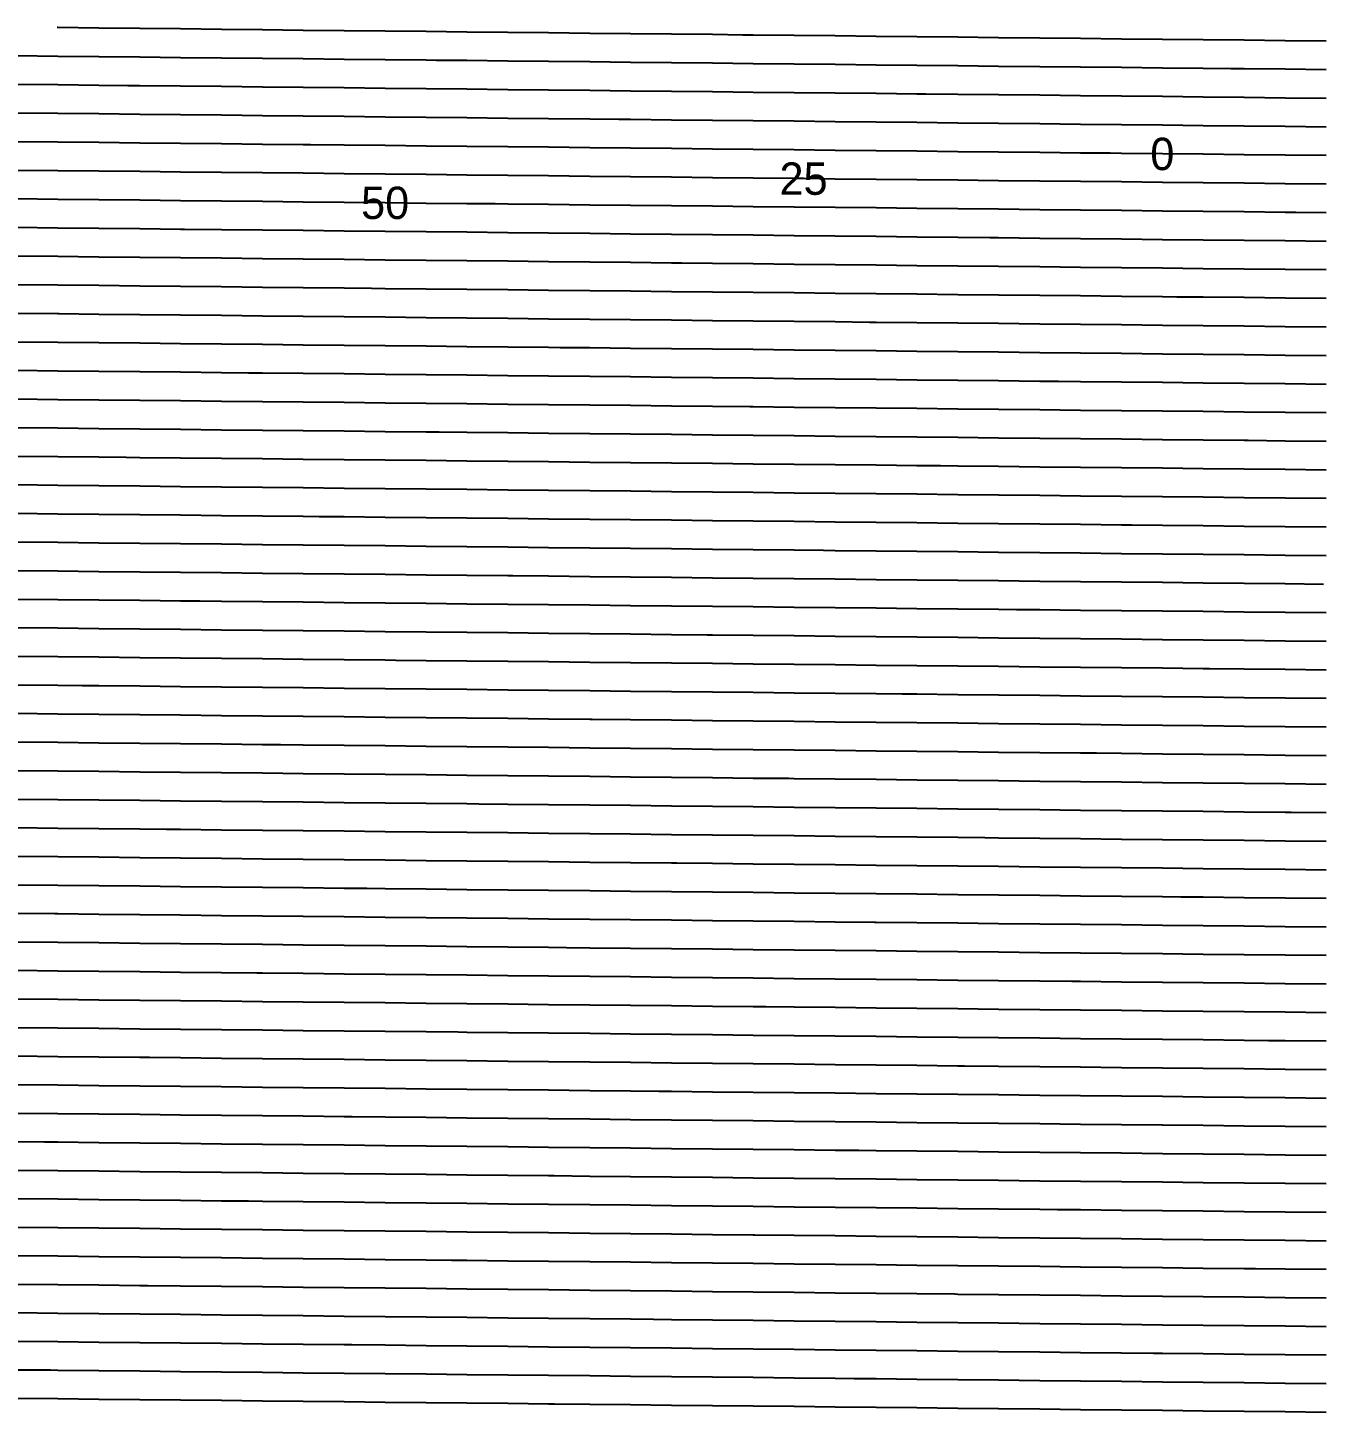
# Model space of a CAD drawing. Header units: metres. Extents: x 228 to 3387, y 52 to 162.
# Drawn here: x 2815.2 to 2914.9, y 54.2 to 161.3 of the extents above; entities that cross this region are included whole.
import ezdxf
from ezdxf.enums import TextEntityAlignment as Align

# ---------------------------------------------------------------- set-up
doc = ezdxf.new("R2010")
doc.units = ezdxf.units.M
for name, color, linetype in [('Vs_-100', 7, 'Continuous'), ('Vs_-25', 7, 'Continuous'), ('Vs_-50', 7, 'Continuous'), ('Vs_-75', 7, 'Continuous'), ('Vs_0', 7, 'Continuous'), ('Vs_100', 7, 'Continuous'), ('Vs_1000', 7, 'Continuous'), ('Vs_1025', 7, 'Continuous'), ('Vs_1050', 7, 'Continuous'), ('Vs_1075', 7, 'Continuous'), ('Vs_1100', 7, 'Continuous'), ('Vs_125', 7, 'Continuous'), ('Vs_150', 7, 'Continuous'), ('Vs_175', 7, 'Continuous'), ('Vs_200', 7, 'Continuous'), ('Vs_225', 7, 'Continuous'), ('Vs_25', 7, 'Continuous'), ('Vs_250', 7, 'Continuous'), ('Vs_275', 7, 'Continuous'), ('Vs_300', 7, 'Continuous'), ('Vs_325', 7, 'Continuous'), ('Vs_350', 7, 'Continuous'), ('Vs_375', 7, 'Continuous'), ('Vs_400', 7, 'Continuous'), ('Vs_425', 7, 'Continuous'), ('Vs_450', 7, 'Continuous'), ('Vs_475', 7, 'Continuous'), ('Vs_50', 7, 'Continuous'), ('Vs_500', 7, 'Continuous'), ('Vs_525', 7, 'Continuous'), ('Vs_550', 7, 'Continuous'), ('Vs_575', 7, 'Continuous'), ('Vs_600', 7, 'Continuous'), ('Vs_625', 7, 'Continuous'), ('Vs_650', 7, 'Continuous'), ('Vs_675', 7, 'Continuous'), ('Vs_700', 7, 'Continuous'), ('Vs_725', 7, 'Continuous'), ('Vs_75', 7, 'Continuous'), ('Vs_750', 7, 'Continuous'), ('Vs_775', 7, 'Continuous'), ('Vs_800', 7, 'Continuous'), ('Vs_825', 7, 'Continuous'), ('Vs_850', 7, 'Continuous'), ('Vs_875', 7, 'Continuous'), ('Vs_900', 7, 'Continuous'), ('Vs_925', 7, 'Continuous'), ('Vs_950', 7, 'Continuous'), ('Vs_975', 7, 'Continuous')]:
    doc.layers.add(name, color=color, linetype=linetype)

msp = doc.modelspace()

# ---------------------------------------------------------------- linework, layer by layer
at = {"layer": 'Vs_-100'}
msp.add_lwpolyline([(2915.5, 160.21), (2912.34, 160.25), (2909.17, 160.28), (2906.01, 160.31), (2902.85, 160.35), (2899.69, 160.38), (2896.53, 160.42), (2893.37, 160.45), (2890.2, 160.48), (2887.04, 160.52), (2883.88, 160.55), (2880.72, 160.58), (2877.56, 160.62), (2874.39, 160.65), (2871.23, 160.68), (2870.43, 160.69), (2868.07, 160.72), (2864.91, 160.75), (2861.75, 160.79), (2858.59, 160.82), (2855.42, 160.85), (2852.26, 160.89), (2849.1, 160.92), (2845.94, 160.95), (2842.78, 160.99), (2839.62, 161.02), (2836.45, 161.05), (2833.29, 161.09), (2830.13, 161.12), (2826.97, 161.16), (2823.81, 161.19), (2820.64, 161.22), (2817.48, 161.26), (2817.43, 161.26)], dxfattribs=at)
at = {"layer": 'Vs_-25'}
msp.add_lwpolyline([(2915.5, 153.58), (2912.34, 153.61), (2909.17, 153.65), (2906.01, 153.68), (2902.85, 153.72), (2899.69, 153.75), (2896.53, 153.78), (2893.37, 153.82), (2890.2, 153.85), (2887.04, 153.88), (2883.88, 153.92), (2880.72, 153.95), (2877.56, 153.98), (2874.39, 154.02), (2871.23, 154.05), (2868.07, 154.08), (2864.91, 154.12), (2861.75, 154.15), (2860.85, 154.16), (2858.59, 154.18), (2855.42, 154.22), (2852.26, 154.25), (2849.1, 154.28), (2845.94, 154.32), (2842.78, 154.35), (2839.62, 154.39), (2836.45, 154.42), (2833.29, 154.45), (2830.13, 154.49), (2826.97, 154.52), (2823.81, 154.55), (2820.64, 154.59), (2817.48, 154.62), (2814.32, 154.65)], dxfattribs=at)
at = {"layer": 'Vs_-50'}
msp.add_lwpolyline([(2915.5, 155.79), (2912.34, 155.82), (2909.17, 155.86), (2906.01, 155.89), (2902.85, 155.93), (2899.69, 155.96), (2896.53, 155.99), (2893.37, 156.03), (2890.2, 156.06), (2887.04, 156.09), (2884.57, 156.12), (2883.88, 156.13), (2880.72, 156.16), (2877.56, 156.2), (2874.39, 156.23), (2871.23, 156.26), (2868.07, 156.3), (2864.91, 156.33), (2861.75, 156.36), (2858.59, 156.4), (2855.42, 156.43), (2852.26, 156.46), (2849.1, 156.5), (2845.94, 156.53), (2842.78, 156.56), (2839.62, 156.6), (2836.45, 156.63), (2833.29, 156.66), (2830.13, 156.7), (2826.97, 156.73), (2823.81, 156.76), (2822.89, 156.77), (2820.64, 156.8), (2817.48, 156.83), (2814.32, 156.86)], dxfattribs=at)
at = {"layer": 'Vs_-75'}
msp.add_lwpolyline([(2915.5, 158), (2912.34, 158.04), (2909.17, 158.07), (2908.14, 158.08), (2906.01, 158.1), (2902.85, 158.14), (2899.69, 158.17), (2896.53, 158.2), (2893.37, 158.24), (2890.2, 158.27), (2887.04, 158.31), (2883.88, 158.34), (2880.72, 158.37), (2877.56, 158.41), (2874.39, 158.44), (2871.23, 158.47), (2868.07, 158.51), (2864.91, 158.54), (2861.75, 158.57), (2858.59, 158.61), (2855.42, 158.64), (2852.26, 158.67), (2849.1, 158.71), (2846.72, 158.73), (2845.94, 158.74), (2842.78, 158.78), (2839.62, 158.81), (2836.45, 158.84), (2833.29, 158.88), (2830.13, 158.91), (2826.97, 158.94), (2823.81, 158.98), (2820.64, 159.01), (2817.48, 159.04), (2814.32, 159.08)], dxfattribs=at)
at = {"layer": 'Vs_0'}
msp.add_lwpolyline([(2915.5, 151.37), (2912.34, 151.4), (2909.17, 151.44), (2906.01, 151.47), (2902.85, 151.5), (2899.69, 151.54), (2898.82, 151.55), (2896.53, 151.57), (2893.37, 151.61), (2890.2, 151.64), (2887.04, 151.67), (2883.88, 151.71), (2880.72, 151.74), (2877.56, 151.77), (2874.39, 151.81), (2871.23, 151.84), (2868.07, 151.87), (2864.91, 151.91), (2861.75, 151.94), (2858.59, 151.97), (2855.42, 152.01), (2852.26, 152.04), (2849.1, 152.07), (2845.94, 152.11), (2842.78, 152.14), (2839.62, 152.17), (2837, 152.2), (2836.45, 152.21), (2833.29, 152.24), (2830.13, 152.27), (2826.97, 152.31), (2823.81, 152.34), (2820.64, 152.37), (2817.48, 152.41), (2814.32, 152.44)], dxfattribs=at)
at = {"layer": 'Vs_100'}
msp.add_lwpolyline([(2915.5, 142.53), (2912.34, 142.56), (2909.17, 142.6), (2906.01, 142.63), (2902.85, 142.66), (2899.69, 142.7), (2896.53, 142.73), (2893.37, 142.76), (2890.2, 142.8), (2887.04, 142.83), (2883.88, 142.86), (2880.72, 142.9), (2877.56, 142.93), (2874.39, 142.96), (2871.23, 143), (2868.07, 143.03), (2865.7, 143.06), (2864.91, 143.06), (2861.75, 143.1), (2858.59, 143.13), (2855.42, 143.16), (2852.26, 143.2), (2849.1, 143.23), (2845.94, 143.26), (2842.78, 143.3), (2839.62, 143.33), (2836.45, 143.36), (2833.29, 143.39), (2830.13, 143.43), (2826.97, 143.46), (2823.81, 143.49), (2820.64, 143.53), (2817.48, 143.56), (2814.32, 143.59)], dxfattribs=at)
at = {"layer": 'Vs_1000'}
msp.add_lwpolyline([(2915.5, 63.05), (2912.34, 63.09), (2909.17, 63.12), (2906.01, 63.15), (2902.85, 63.19), (2899.69, 63.22), (2896.53, 63.25), (2893.37, 63.29), (2890.2, 63.32), (2887.04, 63.35), (2886.81, 63.36), (2883.88, 63.39), (2880.72, 63.42), (2877.56, 63.45), (2874.39, 63.49), (2871.23, 63.52), (2868.07, 63.55), (2864.91, 63.59), (2861.75, 63.62), (2858.59, 63.65), (2855.42, 63.69), (2852.26, 63.72), (2849.1, 63.75), (2845.94, 63.79), (2842.78, 63.82), (2839.62, 63.85), (2836.45, 63.88), (2833.29, 63.92), (2830.13, 63.95), (2826.97, 63.98), (2824.45, 64.01), (2823.81, 64.02), (2820.64, 64.05), (2817.48, 64.08), (2814.32, 64.12)], dxfattribs=at)
at = {"layer": 'Vs_1025'}
msp.add_lwpolyline([(2915.5, 60.85), (2912.34, 60.88), (2909.17, 60.91), (2906.01, 60.95), (2902.85, 60.98), (2899.69, 61.02), (2896.53, 61.05), (2893.37, 61.08), (2890.2, 61.12), (2887.04, 61.15), (2883.88, 61.18), (2880.72, 61.22), (2877.56, 61.25), (2874.39, 61.28), (2871.23, 61.32), (2868.07, 61.35), (2864.91, 61.38), (2863.52, 61.4), (2861.75, 61.42), (2858.59, 61.45), (2855.42, 61.48), (2852.26, 61.52), (2849.1, 61.55), (2845.94, 61.58), (2842.78, 61.61), (2839.62, 61.65), (2836.45, 61.68), (2833.29, 61.71), (2830.13, 61.75), (2826.97, 61.78), (2823.81, 61.81), (2820.64, 61.85), (2817.48, 61.88), (2814.32, 61.91)], dxfattribs=at)
at = {"layer": 'Vs_1050'}
msp.add_lwpolyline([(2915.5, 58.64), (2912.34, 58.68), (2909.17, 58.71), (2906.01, 58.74), (2902.85, 58.78), (2902.18, 58.78), (2899.69, 58.81), (2896.53, 58.84), (2893.37, 58.88), (2890.2, 58.91), (2887.04, 58.94), (2883.88, 58.98), (2880.72, 59.01), (2877.56, 59.04), (2874.39, 59.08), (2871.23, 59.11), (2868.07, 59.14), (2864.91, 59.18), (2861.75, 59.21), (2858.59, 59.24), (2855.42, 59.28), (2852.26, 59.31), (2849.1, 59.34), (2845.94, 59.38), (2842.78, 59.41), (2840.21, 59.44), (2839.62, 59.44), (2836.45, 59.48), (2833.29, 59.51), (2830.13, 59.54), (2826.97, 59.58), (2823.81, 59.61), (2820.64, 59.64), (2817.48, 59.67), (2814.32, 59.71)], dxfattribs=at)
at = {"layer": 'Vs_1075'}
msp.add_lwpolyline([(2915.5, 56.44), (2912.34, 56.47), (2909.17, 56.5), (2906.01, 56.54), (2902.85, 56.57), (2899.69, 56.61), (2896.53, 56.64), (2893.37, 56.67), (2890.2, 56.71), (2887.04, 56.74), (2883.88, 56.77), (2880.72, 56.81), (2879.03, 56.82), (2877.56, 56.84), (2874.39, 56.87), (2871.23, 56.91), (2868.07, 56.94), (2864.91, 56.97), (2861.75, 57.01), (2858.59, 57.04), (2855.42, 57.07), (2852.26, 57.11), (2849.1, 57.14), (2845.94, 57.17), (2842.78, 57.21), (2839.62, 57.24), (2836.45, 57.27), (2833.29, 57.31), (2830.13, 57.34), (2826.97, 57.37), (2823.81, 57.41), (2820.64, 57.44), (2817.48, 57.47), (2816.92, 57.48), (2814.32, 57.5)], dxfattribs=at)
at = {"layer": 'Vs_1100'}
msp.add_lwpolyline([(2915.5, 54.23), (2912.34, 54.27), (2909.17, 54.3), (2906.01, 54.33), (2902.85, 54.37), (2899.69, 54.4), (2896.53, 54.43), (2893.37, 54.47), (2890.2, 54.5), (2887.04, 54.53), (2883.88, 54.57), (2880.72, 54.6), (2877.56, 54.64), (2874.39, 54.67), (2871.23, 54.7), (2868.07, 54.74), (2864.91, 54.77), (2861.75, 54.8), (2858.59, 54.84), (2855.87, 54.86), (2855.42, 54.87), (2852.26, 54.9), (2849.1, 54.94), (2845.94, 54.97), (2842.78, 55), (2839.62, 55.04), (2836.45, 55.07), (2833.29, 55.1), (2830.13, 55.14), (2826.97, 55.17), (2823.81, 55.2), (2820.64, 55.23), (2817.48, 55.27), (2814.32, 55.3)], dxfattribs=at)
at = {"layer": 'Vs_125'}
msp.add_lwpolyline([(2915.5, 140.32), (2912.34, 140.35), (2909.17, 140.39), (2906.01, 140.42), (2903.98, 140.44), (2902.85, 140.45), (2899.69, 140.49), (2896.53, 140.52), (2893.37, 140.55), (2890.2, 140.59), (2887.04, 140.62), (2883.88, 140.65), (2880.72, 140.69), (2877.56, 140.72), (2874.39, 140.75), (2871.23, 140.79), (2868.07, 140.82), (2864.91, 140.85), (2861.75, 140.89), (2858.59, 140.92), (2855.42, 140.95), (2852.26, 140.99), (2849.1, 141.02), (2845.94, 141.05), (2842.78, 141.08), (2841.73, 141.1), (2839.62, 141.12), (2836.45, 141.15), (2833.29, 141.18), (2830.13, 141.22), (2826.97, 141.25), (2823.81, 141.28), (2820.64, 141.32), (2817.48, 141.35), (2814.32, 141.38)], dxfattribs=at)
at = {"layer": 'Vs_150'}
msp.add_lwpolyline([(2915.5, 138.11), (2912.34, 138.14), (2909.17, 138.18), (2906.01, 138.21), (2902.85, 138.24), (2899.69, 138.28), (2896.53, 138.31), (2893.37, 138.34), (2890.2, 138.38), (2887.04, 138.41), (2883.88, 138.44), (2880.72, 138.48), (2880.22, 138.48), (2877.56, 138.51), (2874.39, 138.54), (2871.23, 138.58), (2868.07, 138.61), (2864.91, 138.64), (2861.75, 138.68), (2858.59, 138.71), (2855.42, 138.74), (2852.26, 138.78), (2849.1, 138.81), (2845.94, 138.84), (2842.78, 138.87), (2839.62, 138.91), (2836.45, 138.94), (2833.29, 138.97), (2830.13, 139.01), (2826.97, 139.04), (2823.81, 139.07), (2820.64, 139.1), (2817.59, 139.14), (2817.48, 139.14), (2814.32, 139.17)], dxfattribs=at)
at = {"layer": 'Vs_175'}
msp.add_lwpolyline([(2915.5, 135.9), (2912.34, 135.93), (2909.17, 135.97), (2906.01, 136), (2902.85, 136.03), (2899.69, 136.07), (2896.53, 136.1), (2893.37, 136.13), (2890.2, 136.17), (2887.04, 136.2), (2883.88, 136.23), (2880.72, 136.27), (2877.56, 136.3), (2874.39, 136.33), (2871.23, 136.37), (2868.07, 136.4), (2864.91, 136.43), (2861.75, 136.47), (2858.59, 136.5), (2856.31, 136.52), (2855.42, 136.53), (2852.26, 136.56), (2849.1, 136.6), (2845.94, 136.63), (2842.78, 136.66), (2839.62, 136.7), (2836.45, 136.73), (2833.29, 136.76), (2830.13, 136.79), (2826.97, 136.83), (2823.81, 136.86), (2820.64, 136.89), (2817.48, 136.93), (2814.32, 136.96)], dxfattribs=at)
at = {"layer": 'Vs_200'}
msp.add_lwpolyline([(2915.5, 133.69), (2912.34, 133.73), (2909.17, 133.76), (2906.01, 133.79), (2902.85, 133.83), (2899.69, 133.86), (2896.53, 133.89), (2894.82, 133.91), (2893.37, 133.92), (2890.2, 133.96), (2887.04, 133.99), (2883.88, 134.02), (2880.72, 134.06), (2877.56, 134.09), (2874.39, 134.12), (2871.23, 134.16), (2868.07, 134.19), (2864.91, 134.22), (2861.75, 134.26), (2858.59, 134.29), (2855.42, 134.32), (2852.26, 134.35), (2849.1, 134.39), (2845.94, 134.42), (2842.78, 134.45), (2839.62, 134.49), (2836.45, 134.52), (2833.29, 134.55), (2832.22, 134.56), (2830.13, 134.58), (2826.97, 134.62), (2823.81, 134.65), (2820.64, 134.68), (2817.48, 134.72), (2814.32, 134.75)], dxfattribs=at)
at = {"layer": 'Vs_225'}
msp.add_lwpolyline([(2915.5, 131.48), (2912.34, 131.52), (2909.17, 131.55), (2906.01, 131.58), (2902.85, 131.62), (2899.69, 131.65), (2896.53, 131.68), (2893.37, 131.72), (2890.2, 131.75), (2887.04, 131.78), (2883.88, 131.81), (2880.72, 131.85), (2877.56, 131.88), (2874.39, 131.91), (2871.23, 131.95), (2870.98, 131.95), (2868.07, 131.98), (2864.91, 132.01), (2861.75, 132.05), (2858.59, 132.08), (2855.42, 132.11), (2852.26, 132.14), (2849.1, 132.18), (2845.94, 132.21), (2842.78, 132.24), (2839.62, 132.28), (2836.45, 132.31), (2833.29, 132.34), (2830.13, 132.37), (2826.97, 132.41), (2823.81, 132.44), (2820.64, 132.47), (2817.48, 132.5), (2814.32, 132.54)], dxfattribs=at)
at = {"layer": 'Vs_25'}
msp.add_lwpolyline([(2915.5, 149.16), (2912.34, 149.19), (2909.17, 149.23), (2906.01, 149.26), (2902.85, 149.29), (2899.69, 149.33), (2896.53, 149.36), (2893.37, 149.4), (2890.2, 149.43), (2887.04, 149.46), (2883.88, 149.5), (2880.72, 149.53), (2877.56, 149.56), (2875.12, 149.59), (2874.39, 149.6), (2871.23, 149.63), (2868.07, 149.66), (2864.91, 149.7), (2861.75, 149.73), (2858.59, 149.76), (2855.42, 149.8), (2852.26, 149.83), (2849.1, 149.86), (2845.94, 149.9), (2842.78, 149.93), (2839.62, 149.96), (2836.45, 150), (2833.29, 150.03), (2830.13, 150.06), (2826.97, 150.09), (2823.81, 150.13), (2820.64, 150.16), (2817.48, 150.19), (2814.32, 150.23)], dxfattribs=at)
at = {"layer": 'Vs_250'}
msp.add_lwpolyline([(2915.5, 129.27), (2912.34, 129.31), (2909.48, 129.34), (2909.17, 129.34), (2906.01, 129.37), (2902.85, 129.41), (2899.69, 129.44), (2896.53, 129.47), (2893.37, 129.51), (2890.2, 129.54), (2887.04, 129.57), (2883.88, 129.61), (2880.72, 129.64), (2877.56, 129.67), (2874.39, 129.7), (2871.23, 129.74), (2868.07, 129.77), (2864.91, 129.8), (2861.75, 129.84), (2858.59, 129.87), (2855.42, 129.9), (2852.26, 129.93), (2849.1, 129.97), (2846.96, 129.99), (2845.94, 130), (2842.78, 130.03), (2839.62, 130.07), (2836.45, 130.1), (2833.29, 130.13), (2830.13, 130.16), (2826.97, 130.2), (2823.81, 130.23), (2820.64, 130.26), (2817.48, 130.29), (2814.32, 130.33)], dxfattribs=at)
at = {"layer": 'Vs_275'}
msp.add_lwpolyline([(2915.5, 127.06), (2912.34, 127.1), (2909.17, 127.13), (2906.01, 127.16), (2902.85, 127.2), (2899.69, 127.23), (2896.53, 127.26), (2893.37, 127.3), (2890.2, 127.33), (2887.04, 127.36), (2885.71, 127.38), (2883.88, 127.4), (2880.72, 127.43), (2877.56, 127.46), (2874.39, 127.5), (2871.23, 127.53), (2868.07, 127.56), (2864.91, 127.59), (2861.75, 127.63), (2858.59, 127.66), (2855.42, 127.69), (2852.26, 127.73), (2849.1, 127.76), (2845.94, 127.79), (2842.78, 127.82), (2839.62, 127.86), (2836.45, 127.89), (2833.29, 127.92), (2830.13, 127.95), (2826.97, 127.99), (2823.81, 128.02), (2822.76, 128.03), (2820.64, 128.05), (2817.48, 128.08), (2814.32, 128.12)], dxfattribs=at)
at = {"layer": 'Vs_300'}
msp.add_lwpolyline([(2915.5, 124.86), (2912.34, 124.89), (2909.17, 124.92), (2906.01, 124.96), (2902.85, 124.99), (2899.69, 125.02), (2896.53, 125.05), (2893.37, 125.09), (2890.2, 125.12), (2887.04, 125.15), (2883.88, 125.19), (2880.72, 125.22), (2877.56, 125.25), (2874.39, 125.29), (2871.23, 125.32), (2868.07, 125.35), (2864.91, 125.38), (2861.78, 125.42), (2861.75, 125.42), (2858.59, 125.45), (2855.42, 125.48), (2852.26, 125.52), (2849.1, 125.55), (2845.94, 125.58), (2842.78, 125.61), (2839.62, 125.65), (2836.45, 125.68), (2833.29, 125.71), (2830.13, 125.74), (2826.97, 125.78), (2823.81, 125.81), (2820.64, 125.84), (2817.48, 125.87), (2814.32, 125.91)], dxfattribs=at)
at = {"layer": 'Vs_325'}
msp.add_lwpolyline([(2915.5, 122.65), (2912.34, 122.68), (2909.17, 122.71), (2906.01, 122.75), (2902.85, 122.78), (2900.5, 122.8), (2899.69, 122.81), (2896.53, 122.85), (2893.37, 122.88), (2890.2, 122.91), (2887.04, 122.94), (2883.88, 122.98), (2880.72, 123.01), (2877.56, 123.04), (2874.39, 123.08), (2871.23, 123.11), (2868.07, 123.14), (2864.91, 123.18), (2861.75, 123.21), (2858.59, 123.24), (2855.42, 123.27), (2852.26, 123.31), (2849.1, 123.34), (2845.94, 123.37), (2842.78, 123.4), (2839.62, 123.44), (2837.67, 123.46), (2836.45, 123.47), (2833.29, 123.5), (2830.13, 123.53), (2826.97, 123.57), (2823.81, 123.6), (2820.64, 123.63), (2817.48, 123.66), (2814.32, 123.7)], dxfattribs=at)
at = {"layer": 'Vs_350'}
msp.add_lwpolyline([(2915.5, 120.44), (2912.34, 120.47), (2909.17, 120.5), (2906.01, 120.54), (2902.85, 120.57), (2899.69, 120.6), (2896.53, 120.64), (2893.37, 120.67), (2890.2, 120.7), (2887.04, 120.74), (2883.88, 120.77), (2880.72, 120.8), (2877.56, 120.83), (2876.66, 120.84), (2874.39, 120.87), (2871.23, 120.9), (2868.07, 120.93), (2864.91, 120.97), (2861.75, 121), (2858.59, 121.03), (2855.42, 121.06), (2852.26, 121.1), (2849.1, 121.13), (2845.94, 121.16), (2842.78, 121.2), (2839.62, 121.23), (2836.45, 121.26), (2833.29, 121.29), (2830.13, 121.33), (2826.97, 121.36), (2823.81, 121.39), (2820.64, 121.42), (2817.48, 121.46), (2814.32, 121.49)], dxfattribs=at)
at = {"layer": 'Vs_375'}
msp.add_lwpolyline([(2915.31, 118.23), (2912.34, 118.26), (2909.17, 118.3), (2906.01, 118.33), (2902.85, 118.36), (2899.69, 118.4), (2896.53, 118.43), (2893.37, 118.46), (2890.2, 118.49), (2887.04, 118.53), (2883.88, 118.56), (2880.72, 118.59), (2877.56, 118.63), (2874.39, 118.66), (2871.23, 118.69), (2868.07, 118.72), (2864.91, 118.76), (2861.75, 118.79), (2858.59, 118.82), (2855.42, 118.86), (2852.65, 118.88), (2852.26, 118.89), (2849.1, 118.92), (2845.94, 118.95), (2842.78, 118.99), (2839.62, 119.02), (2836.45, 119.05), (2833.29, 119.08), (2830.13, 119.12), (2826.97, 119.15), (2823.81, 119.18), (2820.64, 119.21), (2817.48, 119.25), (2814.32, 119.28)], dxfattribs=at)
at = {"layer": 'Vs_400'}
msp.add_lwpolyline([(2915.5, 116.02), (2912.34, 116.05), (2909.17, 116.09), (2906.01, 116.12), (2902.85, 116.15), (2899.69, 116.19), (2896.53, 116.22), (2893.37, 116.25), (2891.57, 116.27), (2890.2, 116.29), (2887.04, 116.32), (2883.88, 116.35), (2880.72, 116.38), (2877.56, 116.42), (2874.39, 116.45), (2871.23, 116.48), (2868.07, 116.52), (2864.91, 116.55), (2861.75, 116.58), (2858.59, 116.61), (2855.42, 116.65), (2852.26, 116.68), (2849.1, 116.71), (2845.94, 116.74), (2842.78, 116.78), (2839.62, 116.81), (2836.45, 116.84), (2833.29, 116.88), (2830.13, 116.91), (2828.47, 116.92), (2826.97, 116.94), (2823.81, 116.97), (2820.64, 117), (2817.48, 117.04), (2814.32, 117.07)], dxfattribs=at)
at = {"layer": 'Vs_425'}
msp.add_lwpolyline([(2915.5, 113.81), (2912.34, 113.85), (2909.17, 113.88), (2906.01, 113.91), (2902.85, 113.95), (2899.69, 113.98), (2896.53, 114.01), (2893.37, 114.04), (2890.2, 114.08), (2887.04, 114.11), (2883.88, 114.14), (2880.72, 114.18), (2877.56, 114.21), (2874.39, 114.24), (2871.23, 114.27), (2868.07, 114.31), (2867.68, 114.31), (2864.91, 114.34), (2861.75, 114.37), (2858.59, 114.41), (2855.42, 114.44), (2852.26, 114.47), (2849.1, 114.5), (2845.94, 114.54), (2842.78, 114.57), (2839.62, 114.6), (2836.45, 114.63), (2833.29, 114.67), (2830.13, 114.7), (2826.97, 114.73), (2823.81, 114.76), (2820.64, 114.8), (2817.48, 114.83), (2814.32, 114.86)], dxfattribs=at)
at = {"layer": 'Vs_450'}
msp.add_lwpolyline([(2915.5, 111.6), (2912.34, 111.64), (2909.17, 111.67), (2906.5, 111.7), (2906.01, 111.7), (2902.85, 111.74), (2899.69, 111.77), (2896.53, 111.8), (2893.37, 111.84), (2890.2, 111.87), (2887.04, 111.9), (2883.88, 111.93), (2880.72, 111.97), (2877.56, 112), (2874.39, 112.03), (2871.23, 112.07), (2868.07, 112.1), (2864.91, 112.13), (2861.75, 112.16), (2858.59, 112.2), (2855.42, 112.23), (2852.26, 112.26), (2849.1, 112.3), (2845.94, 112.33), (2843.62, 112.35), (2842.78, 112.36), (2839.62, 112.39), (2836.45, 112.43), (2833.29, 112.46), (2830.13, 112.49), (2826.97, 112.52), (2823.81, 112.56), (2820.64, 112.59), (2817.48, 112.62), (2814.32, 112.65)], dxfattribs=at)
at = {"layer": 'Vs_475'}
msp.add_lwpolyline([(2915.5, 109.4), (2912.34, 109.43), (2909.17, 109.46), (2906.01, 109.5), (2902.85, 109.53), (2899.69, 109.56), (2896.53, 109.59), (2893.37, 109.63), (2890.2, 109.66), (2887.04, 109.69), (2883.88, 109.73), (2882.73, 109.74), (2880.72, 109.76), (2877.56, 109.79), (2874.39, 109.83), (2871.23, 109.86), (2868.07, 109.89), (2864.91, 109.92), (2861.75, 109.96), (2858.59, 109.99), (2855.42, 110.02), (2852.26, 110.05), (2849.1, 110.09), (2845.94, 110.12), (2842.78, 110.15), (2839.62, 110.18), (2836.45, 110.22), (2833.29, 110.25), (2830.13, 110.28), (2826.97, 110.31), (2823.81, 110.35), (2820.64, 110.38), (2819.37, 110.39), (2817.48, 110.41), (2814.32, 110.44)], dxfattribs=at)
at = {"layer": 'Vs_50'}
msp.add_lwpolyline([(2915.5, 146.95), (2913.16, 146.97), (2912.34, 146.98), (2909.17, 147.02), (2906.01, 147.05), (2902.85, 147.08), (2899.69, 147.12), (2896.53, 147.15), (2893.37, 147.18), (2890.2, 147.22), (2887.04, 147.25), (2883.88, 147.28), (2880.72, 147.32), (2877.56, 147.35), (2874.39, 147.38), (2871.23, 147.42), (2868.07, 147.45), (2864.91, 147.48), (2861.75, 147.52), (2858.59, 147.55), (2855.42, 147.58), (2852.26, 147.62), (2851.28, 147.63), (2849.1, 147.65), (2845.94, 147.68), (2842.78, 147.72), (2839.62, 147.75), (2836.45, 147.78), (2833.29, 147.82), (2830.13, 147.85), (2826.97, 147.88), (2823.81, 147.92), (2820.64, 147.95), (2817.48, 147.98), (2814.32, 148.02)], dxfattribs=at)
at = {"layer": 'Vs_500'}
msp.add_lwpolyline([(2915.5, 107.19), (2912.34, 107.22), (2909.17, 107.25), (2906.01, 107.29), (2902.85, 107.32), (2899.69, 107.35), (2896.53, 107.39), (2893.37, 107.42), (2890.2, 107.45), (2887.04, 107.49), (2883.88, 107.52), (2880.72, 107.55), (2877.56, 107.58), (2874.39, 107.62), (2871.23, 107.65), (2868.07, 107.68), (2864.91, 107.72), (2861.75, 107.75), (2858.79, 107.78), (2858.59, 107.78), (2855.42, 107.81), (2852.26, 107.85), (2849.1, 107.88), (2845.94, 107.91), (2842.78, 107.94), (2839.62, 107.98), (2836.45, 108.01), (2833.29, 108.04), (2830.13, 108.07), (2826.97, 108.11), (2823.81, 108.14), (2820.64, 108.17), (2817.48, 108.2), (2814.32, 108.24)], dxfattribs=at)
at = {"layer": 'Vs_525'}
msp.add_lwpolyline([(2915.5, 104.98), (2912.34, 105.01), (2909.17, 105.05), (2906.01, 105.08), (2902.85, 105.11), (2899.69, 105.15), (2897.77, 105.17), (2896.53, 105.18), (2893.37, 105.21), (2890.2, 105.24), (2887.04, 105.28), (2883.88, 105.31), (2880.72, 105.34), (2877.56, 105.38), (2874.39, 105.41), (2871.23, 105.44), (2868.07, 105.47), (2864.91, 105.51), (2861.75, 105.54), (2858.59, 105.57), (2855.42, 105.61), (2852.26, 105.64), (2849.1, 105.67), (2845.94, 105.7), (2842.78, 105.74), (2839.62, 105.77), (2836.45, 105.8), (2834.69, 105.82), (2833.29, 105.83), (2830.13, 105.87), (2826.97, 105.9), (2823.81, 105.93), (2820.64, 105.96), (2817.48, 106), (2814.32, 106.03)], dxfattribs=at)
at = {"layer": 'Vs_550'}
msp.add_lwpolyline([(2915.5, 102.77), (2912.34, 102.81), (2909.17, 102.84), (2906.01, 102.87), (2902.85, 102.9), (2899.69, 102.94), (2896.53, 102.97), (2893.37, 103), (2890.2, 103.04), (2887.04, 103.07), (2883.88, 103.1), (2880.72, 103.14), (2877.56, 103.17), (2874.39, 103.2), (2873.97, 103.21), (2871.23, 103.23), (2868.07, 103.27), (2864.91, 103.3), (2861.75, 103.33), (2858.59, 103.37), (2855.42, 103.4), (2852.26, 103.43), (2849.1, 103.46), (2845.94, 103.5), (2842.78, 103.53), (2839.62, 103.56), (2836.45, 103.59), (2833.29, 103.63), (2830.13, 103.66), (2826.97, 103.69), (2823.81, 103.72), (2820.64, 103.76), (2817.48, 103.79), (2814.32, 103.82)], dxfattribs=at)
at = {"layer": 'Vs_575'}
msp.add_lwpolyline([(2915.5, 100.56), (2912.81, 100.59), (2912.34, 100.6), (2909.17, 100.63), (2906.01, 100.66), (2902.85, 100.7), (2899.69, 100.73), (2896.53, 100.76), (2893.37, 100.8), (2890.2, 100.83), (2887.04, 100.86), (2883.88, 100.9), (2880.72, 100.93), (2877.56, 100.96), (2874.39, 100.99), (2871.23, 101.03), (2868.07, 101.06), (2864.91, 101.09), (2861.75, 101.13), (2858.59, 101.16), (2855.42, 101.19), (2852.26, 101.22), (2850.01, 101.25), (2849.1, 101.26), (2845.94, 101.29), (2842.78, 101.32), (2839.62, 101.35), (2836.45, 101.39), (2833.29, 101.42), (2830.13, 101.45), (2826.97, 101.48), (2823.81, 101.52), (2820.64, 101.55), (2817.48, 101.58), (2814.32, 101.61)], dxfattribs=at)
at = {"layer": 'Vs_600'}
msp.add_lwpolyline([(2915.5, 98.36), (2912.34, 98.39), (2909.17, 98.42), (2906.01, 98.46), (2902.85, 98.49), (2899.69, 98.52), (2896.53, 98.56), (2893.37, 98.59), (2890.2, 98.62), (2889.14, 98.63), (2887.04, 98.65), (2883.88, 98.69), (2880.72, 98.72), (2877.56, 98.75), (2874.39, 98.79), (2871.23, 98.82), (2868.07, 98.85), (2864.91, 98.88), (2861.75, 98.92), (2858.59, 98.95), (2855.42, 98.98), (2852.26, 99.02), (2849.1, 99.05), (2845.94, 99.08), (2842.78, 99.11), (2839.62, 99.15), (2836.45, 99.18), (2833.29, 99.21), (2830.13, 99.24), (2826.97, 99.28), (2825.89, 99.29), (2823.81, 99.31), (2820.64, 99.34), (2817.48, 99.37), (2814.32, 99.4)], dxfattribs=at)
at = {"layer": 'Vs_625'}
msp.add_lwpolyline([(2915.5, 96.15), (2912.34, 96.18), (2909.17, 96.22), (2906.01, 96.25), (2902.85, 96.28), (2899.69, 96.32), (2896.53, 96.35), (2893.37, 96.38), (2890.2, 96.41), (2887.04, 96.45), (2883.88, 96.48), (2880.72, 96.51), (2877.56, 96.55), (2874.39, 96.58), (2871.23, 96.61), (2868.07, 96.64), (2865.32, 96.67), (2864.91, 96.68), (2861.75, 96.71), (2858.59, 96.74), (2855.42, 96.78), (2852.26, 96.81), (2849.1, 96.84), (2845.94, 96.87), (2842.78, 96.91), (2839.62, 96.94), (2836.45, 96.97), (2833.29, 97), (2830.13, 97.04), (2826.97, 97.07), (2823.81, 97.1), (2820.64, 97.13), (2817.48, 97.17), (2814.32, 97.2)], dxfattribs=at)
at = {"layer": 'Vs_650'}
msp.add_lwpolyline([(2915.5, 93.94), (2912.34, 93.98), (2909.17, 94.01), (2906.01, 94.04), (2904.28, 94.06), (2902.85, 94.08), (2899.69, 94.11), (2896.53, 94.14), (2893.37, 94.17), (2890.2, 94.21), (2887.04, 94.24), (2883.88, 94.27), (2880.72, 94.31), (2877.56, 94.34), (2874.39, 94.37), (2871.23, 94.4), (2868.07, 94.44), (2864.91, 94.47), (2861.75, 94.5), (2858.59, 94.54), (2855.42, 94.57), (2852.26, 94.6), (2849.1, 94.63), (2845.94, 94.67), (2842.78, 94.7), (2841.36, 94.71), (2839.62, 94.73), (2836.45, 94.76), (2833.29, 94.8), (2830.13, 94.83), (2826.97, 94.86), (2823.81, 94.89), (2820.64, 94.93), (2817.48, 94.96), (2814.32, 94.99)], dxfattribs=at)
at = {"layer": 'Vs_675'}
msp.add_lwpolyline([(2915.5, 91.74), (2912.34, 91.77), (2909.17, 91.8), (2906.01, 91.84), (2902.85, 91.87), (2899.69, 91.9), (2896.53, 91.93), (2893.37, 91.97), (2890.2, 92), (2887.04, 92.03), (2883.88, 92.07), (2880.72, 92.1), (2880.6, 92.1), (2877.56, 92.13), (2874.39, 92.17), (2871.23, 92.2), (2868.07, 92.23), (2864.91, 92.26), (2861.75, 92.3), (2858.59, 92.33), (2855.42, 92.36), (2852.26, 92.39), (2849.1, 92.43), (2845.94, 92.46), (2842.78, 92.49), (2839.62, 92.52), (2836.45, 92.56), (2833.29, 92.59), (2830.13, 92.62), (2826.97, 92.65), (2823.81, 92.69), (2820.64, 92.72), (2817.48, 92.75), (2817.26, 92.75), (2814.32, 92.78)], dxfattribs=at)
at = {"layer": 'Vs_700'}
msp.add_lwpolyline([(2915.5, 89.53), (2912.34, 89.56), (2909.17, 89.59), (2906.01, 89.63), (2902.85, 89.66), (2899.69, 89.69), (2896.53, 89.73), (2893.37, 89.76), (2890.2, 89.79), (2887.04, 89.83), (2883.88, 89.86), (2880.72, 89.89), (2877.56, 89.93), (2874.39, 89.96), (2871.23, 89.99), (2868.07, 90.02), (2864.91, 90.06), (2861.75, 90.09), (2858.59, 90.12), (2856.8, 90.14), (2855.42, 90.15), (2852.26, 90.19), (2849.1, 90.22), (2845.94, 90.25), (2842.78, 90.29), (2839.62, 90.32), (2836.45, 90.35), (2833.29, 90.38), (2830.13, 90.42), (2826.97, 90.45), (2823.81, 90.48), (2820.64, 90.51), (2817.48, 90.54), (2814.32, 90.58)], dxfattribs=at)
at = {"layer": 'Vs_725'}
msp.add_lwpolyline([(2915.5, 87.32), (2912.34, 87.35), (2909.17, 87.39), (2906.01, 87.42), (2902.85, 87.45), (2899.69, 87.49), (2896.53, 87.52), (2895.85, 87.53), (2893.37, 87.55), (2890.2, 87.59), (2887.04, 87.62), (2883.88, 87.65), (2880.72, 87.69), (2877.56, 87.72), (2874.39, 87.75), (2871.23, 87.78), (2868.07, 87.82), (2864.91, 87.85), (2861.75, 87.88), (2858.59, 87.92), (2855.42, 87.95), (2852.26, 87.98), (2849.1, 88.01), (2845.94, 88.05), (2842.78, 88.08), (2839.62, 88.11), (2836.45, 88.14), (2833.29, 88.18), (2832.87, 88.18), (2830.13, 88.21), (2826.97, 88.24), (2823.81, 88.27), (2820.64, 88.31), (2817.48, 88.34), (2814.32, 88.37)], dxfattribs=at)
at = {"layer": 'Vs_75'}
msp.add_lwpolyline([(2915.5, 144.74), (2912.34, 144.77), (2909.17, 144.81), (2906.01, 144.84), (2902.85, 144.87), (2899.69, 144.91), (2896.53, 144.94), (2893.37, 144.97), (2890.2, 145.01), (2889.51, 145.02), (2887.04, 145.04), (2883.88, 145.07), (2880.72, 145.11), (2877.56, 145.14), (2874.39, 145.17), (2871.23, 145.21), (2868.07, 145.24), (2864.91, 145.27), (2861.75, 145.31), (2858.59, 145.34), (2855.42, 145.37), (2852.26, 145.41), (2849.1, 145.44), (2845.94, 145.47), (2842.78, 145.51), (2839.62, 145.54), (2836.45, 145.57), (2833.29, 145.61), (2830.13, 145.64), (2827.28, 145.67), (2826.97, 145.67), (2823.81, 145.7), (2820.64, 145.74), (2817.48, 145.77), (2814.32, 145.8)], dxfattribs=at)
at = {"layer": 'Vs_750'}
msp.add_lwpolyline([(2915.5, 85.11), (2912.34, 85.15), (2909.17, 85.18), (2906.01, 85.21), (2902.85, 85.25), (2899.69, 85.28), (2896.53, 85.31), (2893.37, 85.35), (2890.2, 85.38), (2887.04, 85.41), (2883.88, 85.45), (2880.72, 85.48), (2877.56, 85.51), (2874.39, 85.54), (2872.2, 85.57), (2871.23, 85.58), (2868.07, 85.61), (2864.91, 85.64), (2861.75, 85.68), (2858.59, 85.71), (2855.42, 85.74), (2852.26, 85.77), (2849.1, 85.81), (2845.94, 85.84), (2842.78, 85.87), (2839.62, 85.91), (2836.45, 85.94), (2833.29, 85.97), (2830.13, 86), (2826.97, 86.04), (2823.81, 86.07), (2820.64, 86.1), (2817.48, 86.13), (2814.32, 86.16)], dxfattribs=at)
at = {"layer": 'Vs_775'}
msp.add_lwpolyline([(2915.5, 82.91), (2912.34, 82.94), (2911.06, 82.95), (2909.17, 82.97), (2906.01, 83.01), (2902.85, 83.04), (2899.69, 83.07), (2896.53, 83.11), (2893.37, 83.14), (2890.2, 83.17), (2887.04, 83.21), (2883.88, 83.24), (2880.72, 83.27), (2877.56, 83.31), (2874.39, 83.34), (2871.23, 83.37), (2868.07, 83.4), (2864.91, 83.44), (2861.75, 83.47), (2858.59, 83.5), (2855.42, 83.54), (2852.26, 83.57), (2849.1, 83.6), (2848.43, 83.61), (2845.94, 83.63), (2842.78, 83.67), (2839.62, 83.7), (2836.45, 83.73), (2833.29, 83.76), (2830.13, 83.8), (2826.97, 83.83), (2823.81, 83.86), (2820.64, 83.89), (2817.48, 83.93), (2814.32, 83.96)], dxfattribs=at)
at = {"layer": 'Vs_800'}
msp.add_lwpolyline([(2915.5, 80.7), (2912.34, 80.73), (2909.17, 80.77), (2906.01, 80.8), (2902.85, 80.83), (2899.69, 80.87), (2896.53, 80.9), (2893.37, 80.93), (2890.2, 80.97), (2887.55, 80.99), (2887.04, 81), (2883.88, 81.03), (2880.72, 81.07), (2877.56, 81.1), (2874.39, 81.13), (2871.23, 81.17), (2868.07, 81.2), (2864.91, 81.23), (2861.75, 81.26), (2858.59, 81.3), (2855.42, 81.33), (2852.26, 81.36), (2849.1, 81.4), (2845.94, 81.43), (2842.78, 81.46), (2839.62, 81.49), (2836.45, 81.53), (2833.29, 81.56), (2830.13, 81.59), (2826.97, 81.62), (2824.56, 81.65), (2823.81, 81.66), (2820.64, 81.69), (2817.48, 81.72), (2814.32, 81.75)], dxfattribs=at)
at = {"layer": 'Vs_825'}
msp.add_lwpolyline([(2915.5, 78.5), (2912.34, 78.53), (2909.17, 78.56), (2906.01, 78.59), (2902.85, 78.63), (2899.69, 78.66), (2896.53, 78.69), (2893.37, 78.73), (2890.2, 78.76), (2887.04, 78.79), (2883.88, 78.83), (2880.72, 78.86), (2877.56, 78.89), (2874.39, 78.93), (2871.23, 78.96), (2868.07, 78.99), (2864.91, 79.03), (2863.93, 79.04), (2861.75, 79.06), (2858.59, 79.09), (2855.42, 79.12), (2852.26, 79.16), (2849.1, 79.19), (2845.94, 79.22), (2842.78, 79.25), (2839.62, 79.29), (2836.45, 79.32), (2833.29, 79.35), (2830.13, 79.39), (2826.97, 79.42), (2823.81, 79.45), (2820.64, 79.48), (2817.48, 79.52), (2814.32, 79.55)], dxfattribs=at)
at = {"layer": 'Vs_850'}
msp.add_lwpolyline([(2915.5, 76.29), (2912.34, 76.32), (2909.17, 76.36), (2906.01, 76.39), (2902.85, 76.42), (2902.84, 76.42), (2899.69, 76.46), (2896.53, 76.49), (2893.37, 76.52), (2890.2, 76.55), (2887.04, 76.59), (2883.88, 76.62), (2880.72, 76.65), (2877.56, 76.69), (2874.39, 76.72), (2871.23, 76.75), (2868.07, 76.79), (2864.91, 76.82), (2861.75, 76.85), (2858.59, 76.88), (2855.42, 76.92), (2852.26, 76.95), (2849.1, 76.98), (2845.94, 77.02), (2842.78, 77.05), (2840.23, 77.08), (2839.62, 77.08), (2836.45, 77.11), (2833.29, 77.15), (2830.13, 77.18), (2826.97, 77.21), (2823.81, 77.25), (2820.64, 77.28), (2817.48, 77.31), (2814.32, 77.34)], dxfattribs=at)
at = {"layer": 'Vs_875'}
msp.add_lwpolyline([(2915.5, 74.08), (2912.34, 74.12), (2909.17, 74.15), (2906.01, 74.18), (2902.85, 74.22), (2899.69, 74.25), (2896.53, 74.28), (2893.37, 74.32), (2890.2, 74.35), (2887.04, 74.38), (2883.88, 74.42), (2880.72, 74.45), (2879.38, 74.46), (2877.56, 74.48), (2874.39, 74.51), (2871.23, 74.55), (2868.07, 74.58), (2864.91, 74.61), (2861.75, 74.65), (2858.59, 74.68), (2855.42, 74.71), (2852.26, 74.75), (2849.1, 74.78), (2845.94, 74.81), (2842.78, 74.84), (2839.62, 74.88), (2836.45, 74.91), (2833.29, 74.94), (2830.13, 74.97), (2826.97, 75.01), (2823.81, 75.04), (2820.64, 75.07), (2817.48, 75.11), (2816.46, 75.12), (2814.32, 75.14)], dxfattribs=at)
at = {"layer": 'Vs_900'}
msp.add_lwpolyline([(2915.5, 71.88), (2912.34, 71.91), (2909.17, 71.94), (2906.01, 71.98), (2902.85, 72.01), (2899.69, 72.04), (2896.53, 72.08), (2893.37, 72.11), (2890.2, 72.14), (2887.04, 72.18), (2883.88, 72.21), (2880.72, 72.24), (2877.56, 72.28), (2874.39, 72.31), (2871.23, 72.34), (2868.07, 72.37), (2864.91, 72.41), (2861.75, 72.44), (2858.59, 72.47), (2855.84, 72.5), (2855.42, 72.51), (2852.26, 72.54), (2849.1, 72.57), (2845.94, 72.61), (2842.78, 72.64), (2839.62, 72.67), (2836.45, 72.7), (2833.29, 72.74), (2830.13, 72.77), (2826.97, 72.8), (2823.81, 72.83), (2820.64, 72.87), (2817.48, 72.9), (2814.32, 72.93)], dxfattribs=at)
at = {"layer": 'Vs_925'}
msp.add_lwpolyline([(2915.5, 69.67), (2912.34, 69.7), (2909.17, 69.74), (2906.01, 69.77), (2902.85, 69.8), (2899.69, 69.84), (2896.53, 69.87), (2894.75, 69.89), (2893.37, 69.9), (2890.2, 69.94), (2887.04, 69.97), (2883.88, 70), (2880.72, 70.04), (2877.56, 70.07), (2874.39, 70.1), (2871.23, 70.14), (2868.07, 70.17), (2864.91, 70.2), (2861.75, 70.24), (2858.59, 70.27), (2855.42, 70.3), (2852.26, 70.33), (2849.1, 70.37), (2845.94, 70.4), (2842.78, 70.43), (2839.62, 70.47), (2836.45, 70.5), (2833.29, 70.53), (2832.23, 70.54), (2830.13, 70.56), (2826.97, 70.6), (2823.81, 70.63), (2820.64, 70.66), (2817.48, 70.7), (2814.32, 70.73)], dxfattribs=at)
at = {"layer": 'Vs_950'}
msp.add_lwpolyline([(2915.5, 67.46), (2912.34, 67.5), (2909.17, 67.53), (2906.01, 67.57), (2902.85, 67.6), (2899.69, 67.63), (2896.53, 67.67), (2893.37, 67.7), (2890.2, 67.73), (2887.04, 67.77), (2883.88, 67.8), (2880.72, 67.83), (2877.56, 67.86), (2874.39, 67.9), (2871.36, 67.93), (2871.23, 67.93), (2868.07, 67.96), (2864.91, 68), (2861.75, 68.03), (2858.59, 68.06), (2855.42, 68.1), (2852.26, 68.13), (2849.1, 68.16), (2845.94, 68.2), (2842.78, 68.23), (2839.62, 68.26), (2836.45, 68.29), (2833.29, 68.33), (2830.13, 68.36), (2826.97, 68.39), (2823.81, 68.43), (2820.64, 68.46), (2817.48, 68.49), (2814.32, 68.52)], dxfattribs=at)
at = {"layer": 'Vs_975'}
msp.add_lwpolyline([(2915.5, 65.26), (2912.34, 65.29), (2910.06, 65.32), (2909.17, 65.33), (2906.01, 65.36), (2902.85, 65.39), (2899.69, 65.43), (2896.53, 65.46), (2893.37, 65.49), (2890.2, 65.53), (2887.04, 65.56), (2883.88, 65.59), (2880.72, 65.63), (2877.56, 65.66), (2874.39, 65.69), (2871.23, 65.73), (2868.07, 65.76), (2864.91, 65.79), (2861.75, 65.83), (2858.59, 65.86), (2855.42, 65.89), (2852.26, 65.92), (2849.1, 65.96), (2847.92, 65.97), (2845.94, 65.99), (2842.78, 66.02), (2839.62, 66.06), (2836.45, 66.09), (2833.29, 66.12), (2830.13, 66.16), (2826.97, 66.19), (2823.81, 66.22), (2820.64, 66.25), (2817.48, 66.29), (2814.32, 66.32)], dxfattribs=at)

# ---------------------------------------------------------------- texts
at = {"layer": 'Vs_0'}
msp.add_text('0', height=2.5, dxfattribs=at).set_placement((2902.85, 151.5), align=Align.MIDDLE_CENTER)
at = {"layer": 'Vs_25'}
msp.add_text('25', height=2.5, dxfattribs=at).set_placement((2875.12, 149.59), align=Align.MIDDLE_CENTER)
at = {"layer": 'Vs_50'}
msp.add_text('50', height=2.5, dxfattribs=at).set_placement((2842.78, 147.72), align=Align.MIDDLE_CENTER)

doc.saveas('drawing.dxf')
